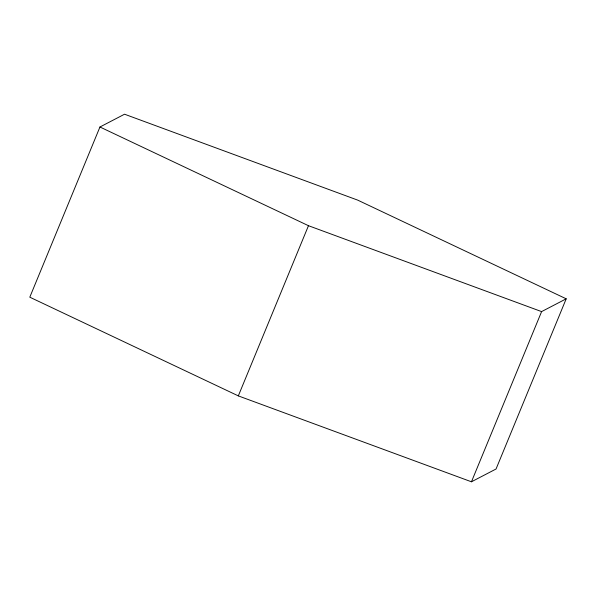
<?xml version="1.0" encoding="UTF-8"?>
<svg xmlns="http://www.w3.org/2000/svg" width="596" height="596" viewBox="0 0 596 596"><rect width="100%" height="100%" fill="white"/><g stroke="black" fill="none" stroke-linecap="round" stroke-linejoin="round"><path stroke-width="0.89" d="M99.949 127L29.8 297.188L238.325 395.886L471.451 481.792L496.051 469L566.2 298.812L357.675 200.114L124.549 114.209L99.949 127L308.475 225.698L541.6 311.604L566.2 298.812M238.325 395.886L308.475 225.698M471.451 481.792L541.6 311.604"/></g></svg>
